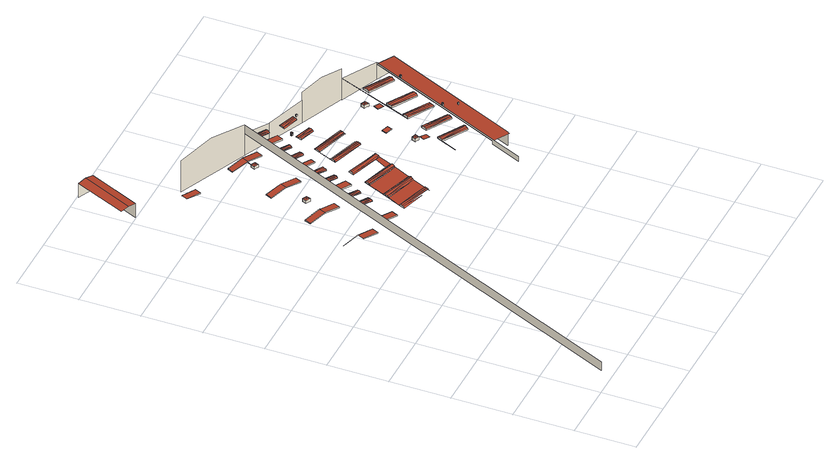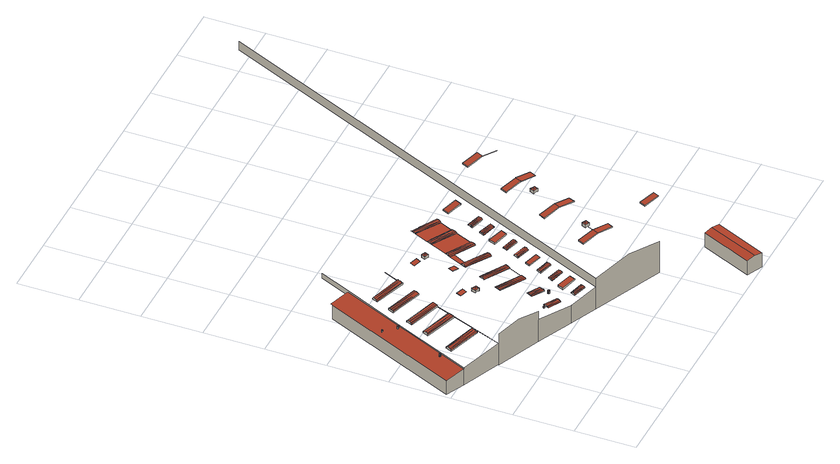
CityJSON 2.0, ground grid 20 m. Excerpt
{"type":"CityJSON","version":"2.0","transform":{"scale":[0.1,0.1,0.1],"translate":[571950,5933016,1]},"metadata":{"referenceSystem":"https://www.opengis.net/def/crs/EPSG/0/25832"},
"CityObjects":{
"building1":{"type":"Building","attributes":{"Grundfläche 2D":"26435.573661","Grundhöhe NN":"1.992"},"children":["building1-1","building1-2","building1-3","building1-4","building1-5","building1-6","building1-7","building1-8","building1-9","building1-10","building1-11","building1-12","building1-13","building1-14","building1-15","building1-16","building1-17","building1-18","building1-19","building1-20"],"geometry":[{"type":"MultiSurface","lod":"3","boundaries":[[[0,1,2,3]],[[4,5,6,7,8]],[[0,3,9,10,11]],[[3,6,5,9]],[[4,10,9,5]],[[12,13,14,15]],[[16,17,18,14,13,19]],[[15,20,21,12]],[[15,14,18,17,22,20]],[[23,21,20,22]],[[24,25,26,27]],[[28,29,30,17,16]],[[17,30,31,22]],[[32,23,22,31,33]],[[34,35,36,37]],[[29,33,31,30]],[[38,39,35,34]],[[39,38,40,41]],[[42,43,44,45]],[[37,40,38,34]],[[46,47,48,44,43]],[[49,50,51,52]],[[44,48,53,45]],[[54,51,50,55]],[[51,54,56,52]],[[57,42,45,53,58]],[[52,56,59,49]],[[47,58,53,48]],[[60,61,54,55]],[[62,63,64,65]],[[61,66,56,54]],[[56,66,67,59]],[[68,69,70,71,72,73,74]],[[64,63,75,76]],[[60,67,66,61]],[[76,75,77,78]],[[79,70,69]],[[74,73,80]],[[68,81,69]],[[68,74,82]],[[83,79,69]],[[84,85,86,87]],[[71,88,89]],[[65,64,76,78,90]],[[81,83,69]],[[89,88,91,92,93,94,95,96,97]],[[98,99,100,101]],[[102,94,93]],[[103,104,100,99,105]],[[106,107,71,70,79,108]],[[68,82,81]],[[109,110,111,86,85,112]],[[87,113,114,84]],[[86,111,110,113,87]],[[100,104,115,101]],[[109,112,116]],[[117,96,95]],[[92,91,88,71,107,106,118,119,102]],[[83,108,79]],[[102,120,94]],[[95,94,121]],[[122,98,101,115,123]],[[119,102,93,92,102]],[[97,96,124]],[[118,125,126]],[[97,124,127,128,89]],[[103,123,115,104]],[[89,129,130]],[[118,106,125]],[[120,131,121,94]],[[132,133,134,130,129,135,136]],[[137,110,109,138]],[[124,96,117]],[[139,113,110,137]],[[113,139,140,114]],[[117,95,121,131]],[[120,102,119,118]],[[136,141,132]],[[89,128,127,142,118,143,144,129]],[[132,145,133]],[[133,146,134]],[[136,135,147]],[[120,118,142,117,131]],[[138,140,139,137]],[[124,117,142,127]],[[143,147,135,129,144]],[[148,149,150,151,152,153,154,155]],[[141,136,147,143]],[[156,154,153]],[[130,134,146,157,158,159]],[[132,141,145]],[[160,133,145]],[[133,160,157,146]],[[148,161,149]],[[154,162,163,155]],[[148,155,164]],[[145,141,143,158,157,160]],[[152,156,165,166,156,153]],[[167,27,26,168,169,170]],[[163,164,155]],[[171,172,173]],[[162,154,156]],[[174,175,176,177,171,173,178,179,180]],[[174,176,175]],[[159,158,181,165,156]],[[181,161,150,149,161,182]],[[174,183,176]],[[184,172,171]],[[161,148,164,182]],[[166,162,156]],[[185,179,178]],[[178,173,172,186]],[[163,162,166,165,181,182,164]],[[177,187,188,189,184,171]],[[184,189,186,172]],[[180,179,190]],[[191,192,193,194,183,195,196]],[[197,198,199,200]],[[185,201,179]],[[186,185,178]],[[202,196,195]],[[174,180,190,203,204,205]],[[206,191,196]],[[207,208,198,197]],[[207,197,200,209]],[[191,210,192]],[[190,179,201,203]],[[211,193,192]],[[198,208,212,199]],[[188,213,214,204,203,201,185,186,189]],[[206,210,191]],[[210,215,192]],[[208,207,209,212]],[[216,202,195,183,217,218]],[[219,220,221,222,223,224,225]],[[206,196,202]],[[226,224,223]],[[224,227,225]],[[225,227,219]],[[228,229,194,193,211,230]],[[211,192,215]],[[219,231,220]],[[220,231,221]],[[221,232,222]],[[233,234,235]],[[26,236,237,168]],[[233,235,238]],[[239,231,219]],[[206,202,216]],[[233,238,240]],[[227,224,226]],[[239,219,227]],[[210,206,216,218,228,230,215]],[[231,241,232,221]],[[240,238,235,234,242,243,244,245,246]],[[211,215,230]],[[227,226,247,241,231,239]],[[248,243,242]],[[249,244,243]],[[250,251,252,253,254]],[[255,254,253]],[[256,245,244]],[[234,257,258,242]],[[256,246,245]],[[259,251,250]],[[259,252,251]],[[248,249,243]],[[250,254,260]],[[246,261,262,240]],[[263,254,255]],[[259,264,252]],[[260,254,263]],[[265,266,267,268,269,270,271]],[[256,261,246]],[[259,250,260]],[[248,242,258]],[[260,263,255,264,259]],[[256,244,249]],[[265,272,266,273,267,266]],[[236,274,275,237]],[[249,248,258,257,262,261,256]],[[271,270,276]],[[265,271,276]],[[277,270,269,278]],[[273,279,267]],[[280,281,282,283,284,285,286,287]],[[276,270,277]],[[268,267,279,288,289]],[[265,276,272]],[[266,272,273]],[[290,291,292,293,294,295,296,297]],[[285,298,286]],[[287,299,280]],[[300,281,280]],[[278,301,288,279,273,272,276,277]],[[302,298,285,284,303]],[[304,284,283]],[[305,306,307,308,309,310,311]],[[300,312,281]],[[287,286,313,299]],[[282,281,312,314,315]],[[286,298,313]],[[300,280,299]],[[316,306,305]],[[316,307,306]],[[311,310,317]],[[318,319,291,290,320,321]],[[302,322,314,312,300,299,313,298]],[[323,324,325,326,275,274]],[[307,327,328,308]],[[317,310,309,329]],[[305,311,330,331]],[[330,311,317]],[[316,305,331]],[[332,333,334,335,336,337,338,339]],[[307,316,340,327]],[[330,317,341]],[[330,341,331]],[[335,342,336]],[[331,341,317,329,328,327,340]],[[316,331,340]],[[337,343,338]],[[338,344,339]],[[337,336,345]],[[339,344,346,332]],[[347,335,334,348]],[[335,347,342]],[[336,342,345]],[[337,345,343]],[[338,343,344]],[[345,342,347,348,346,344,343]],[[319,318,349,350]],[[292,291,351,352,304]],[[291,319,350,351]]],"semantics":{"surfaces":[{"type":"WallSurface"},{"type":"RoofSurface"}],"values":[0,0,0,1,0,0,0,0,1,0,0,0,1,0,0,0,1,0,0,0,0,0,1,0,1,0,0,0,0,1,1,0,0,1,0,0,1,1,1,1,1,0,1,0,1,0,0,1,0,0,1,0,0,1,1,1,1,1,1,1,1,0,0,1,1,0,0,1,1,1,0,0,1,1,0,1,1,1,1,1,1,1,0,0,1,0,0,1,1,0,1,1,1,1,1,1,0,0,0,1,1,1,0,1,1,0,1,1,1,1,1,1,0,0,1,1,0,0,1,1,1,0,1,1,0,1,1,1,0,0,1,1,0,0,0,1,0,1,1,0,1,1,1,0,1,0,1,1,1,1,1,1,0,1,0,1,0,1,1,0,1,1,0,1,1,1,1,1,0,1,1,1,0,1,1,1,0,1,1,0,0,1,1,0,1,0,1,0,1,1,0,1,1,1,0,0,1,0,1,1,0,1,1,1,1,1,1,0,0,0,0,1,1,1,0,1,1,1,1,0,1,1,1,1,0,0,1,1,1,1,0,0,0,0]}}]},
"building1-1":{"type":"BuildingInstallation","parents":["building1"],"geometry":[{"type":"MultiSurface","lod":"3","boundaries":[[[353,354,355]],[[355,354,356]],[[357,354,353]],[[356,354,357]],[[358,359,353,355]],[[360,361,357,353,359]],[[361,362,356,357]],[[358,355,356,362,363]]],"semantics":{"surfaces":[{"type":"RoofSurface"},{"type":"WallSurface"}],"values":[0,0,0,0,1,1,1,1]}}]},
"building1-2":{"type":"BuildingInstallation","parents":["building1"],"geometry":[{"type":"MultiSurface","lod":"3","boundaries":[[[364,365,366,367]],[[368,367,369]],[[364,367,368]],[[370,368,369]],[[371,370,372]],[[373,371,374]],[[370,371,373]],[[370,373,368]],[[364,368,375]],[[364,375,376]],[[364,376,365]],[[367,366,377,378,379,372,370,369]],[[379,380,381,374,371,372]],[[381,382,383,384,385,376,375,368,373,374]],[[385,386,377,366,365,376]]],"semantics":{"surfaces":[{"type":"RoofSurface"},{"type":"WallSurface"}],"values":[0,0,0,0,0,0,0,0,0,0,0,1,1,1,1]}}]},
"building1-3":{"type":"BuildingInstallation","parents":["building1"],"geometry":[{"type":"MultiSurface","lod":"3","boundaries":[[[387,388,389]],[[390,387,389]],[[390,389,391]],[[392,393,394]],[[395,393,392]],[[396,393,395]],[[391,393,396]],[[395,392,397]],[[396,395,398]],[[390,396,398]],[[390,399,387]],[[390,391,396]],[[400,401,402,394,393,391,389,388]],[[403,397,392,394,402,404]],[[403,405,406,399,390,398,395,397]],[[388,387,399,406,407,400]]],"semantics":{"surfaces":[{"type":"RoofSurface"},{"type":"WallSurface"}],"values":[0,0,0,0,0,0,0,0,0,0,0,0,1,1,1,1]}}]},
"building1-4":{"type":"BuildingInstallation","parents":["building1"],"geometry":[{"type":"MultiSurface","lod":"3","boundaries":[[[408,409,410]],[[410,409,411]],[[412,409,408]],[[411,409,412]],[[413,414,408,410]],[[415,412,408,414,416]],[[415,417,411,412]],[[413,410,411,417,116]]],"semantics":{"surfaces":[{"type":"RoofSurface"},{"type":"WallSurface"}],"values":[0,0,0,0,1,1,1,1]}}]},
"building1-5":{"type":"BuildingInstallation","parents":["building1"],"geometry":[{"type":"MultiSurface","lod":"3","boundaries":[[[418,419,420]],[[421,420,422]],[[418,420,421]],[[423,422,424]],[[425,424,426]],[[423,424,425]],[[427,425,426,428]],[[425,427,423]],[[422,423,421]],[[419,429,430,431,426,424,422,420]],[[431,432,428,426]],[[432,433,434,418,421,423,427,428]],[[434,429,419,418]]],"semantics":{"surfaces":[{"type":"RoofSurface"},{"type":"WallSurface"}],"values":[0,0,0,0,0,0,0,0,0,1,1,1,1]}}]},
"building1-6":{"type":"BuildingInstallation","parents":["building1"],"geometry":[{"type":"MultiSurface","lod":"3","boundaries":[[[435,436,437]],[[435,438,436]],[[439,440,437]],[[441,435,437,440]],[[442,443,444]],[[442,444,445]],[[439,442,445,440]],[[435,441,438]],[[446,447,448,443,442,439,437,436]],[[448,449,444,443]],[[444,449,450,451,452,438,441,440,445]],[[452,446,436,438]]],"semantics":{"surfaces":[{"type":"RoofSurface"},{"type":"WallSurface"}],"values":[0,0,0,0,0,0,0,0,1,1,1,1]}}]},
"building1-7":{"type":"BuildingInstallation","parents":["building1"],"geometry":[{"type":"MultiSurface","lod":"3","boundaries":[[[453,454,455,456]],[[456,455,457,458]],[[453,456,458,459]],[[454,453,459,460]],[[455,454,460,457]]],"semantics":{"surfaces":[{"type":"RoofSurface"},{"type":"WallSurface"}],"values":[0,1,1,1,1]}}]},
"building1-8":{"type":"BuildingInstallation","parents":["building1"],"geometry":[{"type":"MultiSurface","lod":"3","boundaries":[[[461,462,463]],[[461,464,462]],[[465,461,463,466]],[[467,465,466]],[[467,468,469]],[[467,469,470]],[[467,470,465]],[[462,471,472,473,474,468,467,466,463]],[[474,475,469,468]],[[465,470,469,475,476,464,461]],[[476,471,462,464]]],"semantics":{"surfaces":[{"type":"RoofSurface"},{"type":"WallSurface"}],"values":[0,0,0,0,0,0,0,1,1,1,1]}}]},
"building1-9":{"type":"BuildingInstallation","parents":["building1"],"geometry":[{"type":"MultiSurface","lod":"3","boundaries":[[[477,478,479]],[[480,478,477]],[[481,479,482]],[[477,479,481]],[[481,482,483]],[[484,483,482]],[[484,485,486]],[[484,486,483]],[[482,479,478,487,488,485,484]],[[488,489,486,485]],[[489,490,491,492,493,480,477,481,483,486]],[[493,487,478,480]]],"semantics":{"surfaces":[{"type":"RoofSurface"},{"type":"WallSurface"}],"values":[0,0,0,0,0,0,0,0,1,1,1,1]}}]},
"building1-10":{"type":"BuildingInstallation","parents":["building1"],"geometry":[{"type":"MultiSurface","lod":"3","boundaries":[[[494,495,496]],[[496,495,497]],[[498,499,500,495,494]],[[497,495,500]],[[501,502,494,496]],[[502,503,504,505,500,499,498,494]],[[505,506,497,500]],[[507,501,496,497,506]]],"semantics":{"surfaces":[{"type":"RoofSurface"},{"type":"WallSurface"}],"values":[0,0,0,0,1,1,1,1]}}]},
"building1-11":{"type":"BuildingInstallation","parents":["building1"],"geometry":[{"type":"MultiSurface","lod":"3","boundaries":[[[508,509,510,511]],[[511,510,512,513]],[[511,513,508]],[[510,509,512]]],"semantics":{"surfaces":[{"type":"RoofSurface"},{"type":"WallSurface"}],"values":[0,1,1,1]}}]},
"building1-12":{"type":"BuildingInstallation","parents":["building1"],"geometry":[{"type":"MultiSurface","lod":"3","boundaries":[[[514,515,516,517]],[[518,519,517,516]],[[514,517,519,520]],[[520,521,515,514]],[[516,515,521,518]]],"semantics":{"surfaces":[{"type":"RoofSurface"},{"type":"WallSurface"}],"values":[0,1,1,1,1]}}]},
"building1-13":{"type":"BuildingInstallation","parents":["building1"],"geometry":[{"type":"MultiSurface","lod":"3","boundaries":[[[522,523,524]],[[525,524,526]],[[522,524,525]],[[527,528,529]],[[527,529,530]],[[526,527,530]],[[525,526,530]],[[522,531,523]],[[532,533,534,535,528,527,526,524,523]],[[535,536,529,528]],[[525,530,529,536,537,531,522]],[[537,532,523,531]]],"semantics":{"surfaces":[{"type":"RoofSurface"},{"type":"WallSurface"}],"values":[0,0,0,0,0,0,0,0,1,1,1,1]}}]},
"building1-14":{"type":"BuildingInstallation","parents":["building1"],"geometry":[{"type":"MultiSurface","lod":"3","boundaries":[[[538,539,540,541,542,543,544,545,546,547,548,549,550,551,552,553,554,555,556,557,558,559,560]],[[561,562,538,560]],[[563,561,560,559]],[[562,564,539,538]],[[564,565,540,539]],[[565,566,541,540]],[[566,567,542,541]],[[567,568,543,542]],[[568,569,544,543]],[[569,570,545,544]],[[570,571,546,545]],[[571,572,547,546]],[[572,573,548,547]],[[573,574,549,548]],[[574,575,550,549]],[[575,576,551,550]],[[576,577,552,551]],[[577,578,553,552]],[[578,579,554,553]],[[579,580,555,554]],[[580,581,556,555]],[[581,582,557,556]],[[582,583,558,557]],[[583,563,559,558]]],"semantics":{"surfaces":[{"type":"RoofSurface"},{"type":"WallSurface"}],"values":[0,1,1,1,1,1,1,1,1,1,1,1,1,1,1,1,1,1,1,1,1,1,1,1]}}]},
"building1-15":{"type":"BuildingInstallation","parents":["building1"],"geometry":[{"type":"MultiSurface","lod":"3","boundaries":[[[584,585,586,587]],[[587,586,588,589]],[[584,587,589,590]],[[585,584,590,591]],[[586,585,591,588]]],"semantics":{"surfaces":[{"type":"RoofSurface"},{"type":"WallSurface"}],"values":[0,1,1,1,1]}}]},
"building1-16":{"type":"BuildingInstallation","parents":["building1"],"geometry":[{"type":"MultiSurface","lod":"3","boundaries":[[[592,593,594]],[[594,593,595]],[[596,597,593,592]],[[595,593,597]],[[598,599,592,594]],[[599,600,601,597,596,592]],[[601,602,595,597]],[[598,594,595,602,603]]],"semantics":{"surfaces":[{"type":"RoofSurface"},{"type":"WallSurface"}],"values":[0,0,0,0,1,1,1,1]}}]},
"building1-17":{"type":"BuildingInstallation","parents":["building1"],"geometry":[{"type":"MultiSurface","lod":"3","boundaries":[[[604,605,606,607]],[[608,609,607,606]],[[604,607,609,610]],[[610,611,605,604]],[[606,605,611,608]]],"semantics":{"surfaces":[{"type":"RoofSurface"},{"type":"WallSurface"}],"values":[0,1,1,1,1]}}]},
"building1-18":{"type":"BuildingInstallation","parents":["building1"],"geometry":[{"type":"MultiSurface","lod":"3","boundaries":[[[612,613,614,615,616,617,618,619,620,621,622,623,624,625,626,627,628,629,630,631]],[[632,633,614,613]],[[634,635,632,613,612,631]],[[633,636,615,614]],[[636,637,616,615]],[[637,638,617,616]],[[638,639,618,617]],[[639,640,619,618]],[[640,641,620,619]],[[641,642,621,620]],[[642,643,622,621]],[[643,644,623,622]],[[644,645,624,623]],[[645,646,625,624]],[[646,647,626,625]],[[647,648,627,626]],[[648,649,628,627]],[[649,650,629,628]],[[650,651,630,629]],[[651,634,631,630]]],"semantics":{"surfaces":[{"type":"RoofSurface"},{"type":"WallSurface"}],"values":[0,1,1,1,1,1,1,1,1,1,1,1,1,1,1,1,1,1,1,1]}}]},
"building1-19":{"type":"BuildingInstallation","parents":["building1"],"geometry":[{"type":"MultiSurface","lod":"3","boundaries":[[[652,653,654,655]],[[655,654,656,657]],[[652,655,657,658]],[[653,652,658,659]],[[654,653,659,656]]],"semantics":{"surfaces":[{"type":"RoofSurface"},{"type":"WallSurface"}],"values":[0,1,1,1,1]}}]},
"building1-20":{"type":"BuildingInstallation","parents":["building1"],"geometry":[{"type":"MultiSurface","lod":"3","boundaries":[[[660,661,662,663,664,665,666,667,668,669,670,671,672,673,674,675,676,677,678]],[[679,680,660,678]],[[680,681,661,660]],[[681,682,662,661]],[[682,683,663,662]],[[683,684,664,663]],[[684,685,665,664]],[[685,686,666,665]],[[686,687,667,666]],[[687,688,668,667]],[[688,689,669,668]],[[689,690,670,669]],[[690,691,671,670]],[[691,692,672,671]],[[692,693,673,672]],[[693,694,674,673]],[[694,695,675,674]],[[695,696,676,675]],[[696,697,677,676]],[[697,679,678,677]]],"semantics":{"surfaces":[{"type":"RoofSurface"},{"type":"WallSurface"}],"values":[0,1,1,1,1,1,1,1,1,1,1,1,1,1,1,1,1,1,1,1]}}]}
},
"vertices":[
[252,894,146],[199,918,137],[199,918,138],[252,894,148],[297,849,136],[297,849,140],[243,872,148],[243,872,146],[257,866,143],[306,871,140],[306,871,136],[270,886,142],[266,1071,137],[257,1050,137],[257,1050,140],[266,1071,140],[311,1026,146],[311,1026,149],[310,1026,149],[310,1026,146],[320,1048,149],[320,1048,146],[320,1047,149],[320,1047,146],[3,1,124],[3,1,93],[634,1425,93],[634,1425,124],[352,1008,138],[365,1002,136],[365,1002,140],[374,1024,140],[365,1027,138],[374,1024,136],[263,1407,141],[213,1429,147],[213,1429,146],[263,1407,137],[272,1427,141],[222,1449,147],[272,1427,137],[222,1449,146],[424,898,89],[415,877,89],[415,877,94],[424,898,93],[430,870,87],[461,857,81],[461,857,85],[334,1226,137],[326,1205,137],[326,1205,139],[334,1226,139],[470,878,85],[379,1181,148],[379,1181,146],[388,1202,148],[438,892,87],[470,878,81],[388,1202,146],[433,1156,136],[433,1156,139],[178,1626,63],[204,1615,68],[280,1785,68],[253,1797,63],[443,1177,139],[443,1177,136],[510,864,84],[513,870,84],[514,873,80],[514,873,78],[506,854,78],[506,854,79],[508,857,83],[231,1603,63],[306,1773,63],[231,1603,10],[306,1773,10],[582,844,89],[573,825,88],[605,823,95],[603,817,94],[608,829,94],[403,1379,137],[394,1360,137],[394,1360,140],[403,1379,140],[542,934,79],[543,937,79],[253,1797,10],[540,929,79],[534,917,79],[534,917,80],[537,922,82],[540,929,84],[542,934,82],[543,937,81],[505,1081,90],[495,1060,90],[495,1060,93],[505,1081,94],[605,886,88],[541,1040,81],[541,1040,86],[499,1058,89],[609,832,91],[582,844,88],[609,832,93],[448,1335,146],[448,1335,148],[447,1335,148],[447,1335,146],[457,1356,148],[457,1356,146],[550,1062,86],[438,1313,146],[636,893,94],[629,877,91],[610,884,89],[631,881,94],[633,887,96],[507,1080,89],[550,1062,81],[616,905,89],[605,823,91],[601,813,91],[637,897,91],[616,905,88],[567,992,79],[575,1011,78],[634,887,96],[571,1001,84],[573,1006,84],[575,1011,81],[567,992,81],[568,995,83],[502,1311,140],[502,1311,136],[511,1332,140],[511,1332,136],[664,954,95],[637,896,91],[662,951,92],[644,958,89],[667,961,97],[654,977,90],[644,958,90],[602,1071,84],[603,1075,79],[603,1075,78],[596,1059,78],[595,1056,78],[595,1056,79],[596,1059,83],[599,1065,84],[677,1019,90],[671,970,92],[671,970,91],[654,977,89],[669,966,95],[687,1037,90],[691,1017,95],[694,1024,96],[697,1030,95],[690,1013,91],[690,1013,92],[512,1479,146],[634,1425,10],[398,1529,10],[398,1529,126],[628,1129,80],[630,1132,83],[629,1132,83],[636,1148,79],[634,1143,79],[632,1138,79],[628,1129,79],[632,1138,84],[634,1143,83],[636,1148,80],[698,1032,91],[698,1032,92],[655,1192,78],[715,1090,91],[727,1097,96],[725,1092,95],[715,1090,90],[723,1087,91],[723,1087,92],[726,1109,92],[660,1202,83],[662,1208,82],[664,1212,79],[664,1212,78],[655,1192,79],[657,1196,82],[617,1333,94],[625,1354,94],[625,1354,90],[617,1333,89],[729,1102,95],[749,1151,92],[731,1106,92],[731,1106,91],[726,1109,91],[753,1155,93],[662,1314,87],[671,1335,87],[662,1314,81],[755,1161,95],[759,1171,92],[671,1335,81],[725,1092,91],[729,1102,91],[758,1166,93],[751,1150,92],[749,1151,91],[751,1150,91],[692,1275,83],[694,1281,83],[696,1285,80],[696,1285,78],[688,1265,79],[688,1265,80],[690,1269,83],[733,1245,85],[735,1249,88],[760,1170,91],[759,1171,91],[760,1170,92],[740,1261,88],[738,1267,84],[812,820,89],[835,872,89],[840,883,89],[725,1385,77],[725,1385,10],[842,889,89],[738,1255,89],[844,892,89],[742,1265,85],[835,872,94],[837,877,94],[840,883,95],[842,889,94],[844,892,94],[740,1261,85],[932,835,84],[935,842,86],[721,1341,84],[724,1347,83],[726,1351,79],[717,1332,79],[719,1335,82],[764,1312,85],[938,848,84],[931,831,77],[931,831,80],[771,1327,88],[768,1321,89],[939,851,80],[939,851,77],[766,1315,88],[773,1331,85],[868,947,96],[871,952,95],[873,957,94],[873,957,89],[864,937,89],[864,937,94],[866,941,95],[964,906,85],[966,912,84],[846,1331,93],[846,1331,10],[961,899,84],[959,895,81],[959,895,77],[968,915,80],[902,1026,96],[904,1030,94],[904,1030,89],[897,1014,89],[895,1010,89],[895,1010,94],[897,1014,96],[900,1020,97],[968,915,77],[945,925,80],[920,747,69],[1125,1210,69],[1125,1210,74],[1012,954,74],[920,747,75],[874,644,75],[874,644,57],[920,747,57],[992,968,80],[996,979,84],[999,985,83],[961,899,77],[992,968,77],[954,985,82],[994,1266,90],[929,1085,96],[931,1091,95],[933,1095,94],[933,1095,89],[924,1074,89],[924,1074,94],[926,1078,95],[1000,989,80],[993,973,83],[1000,989,77],[957,1007,82],[1027,1050,84],[1020,1032,80],[987,726,61],[1189,1181,61],[982,719,61],[985,726,61],[993,973,77],[846,1331,124],[920,1299,138],[995,1267,125],[995,1267,10],[1029,1053,80],[1029,1053,77],[1020,1032,77],[1022,1037,84],[1025,1044,86],[973,1188,89],[972,1183,89],[964,1166,89],[964,1166,94],[966,1170,95],[969,1176,96],[972,1183,95],[973,1188,94],[1027,1050,83],[1022,1037,83],[1062,1128,83],[1068,1142,83],[1070,1146,80],[1065,1135,86],[1070,1146,77],[1061,1125,80],[1061,1125,77],[987,726,10],[1189,1181,10],[1125,1210,10],[994,1266,10],
[334,1097,155],[344,1100,158],[340,1111,155],[355,1105,155],[349,1090,155],[340,1111,145],[334,1097,145],[340,1094,146],[349,1090,144],[355,1105,144],[347,1108,146],
[502,967,86],[472,984,90],[466,987,91],[464,984,92],[500,962,87],[462,979,94],[459,973,92],[465,967,90],[458,970,91],[498,957,87],[496,953,84],[503,967,86],[504,970,85],[466,987,89],[459,973,89],[458,970,89],[465,967,88],[496,953,82],[498,957,82],[500,962,82],[503,967,82],[504,970,82],[472,984,88],
[489,1031,90],[486,1033,91],[484,1029,92],[523,1012,87],[482,1024,94],[483,1014,90],[480,1018,93],[479,1016,91],[518,1001,87],[520,1007,88],[517,999,84],[521,1007,88],[524,1016,84],[486,1033,89],[484,1029,89],[479,1016,89],[517,999,82],[483,1014,88],[518,1001,82],[524,1016,82],[489,1031,89],
[425,1302,155],[435,1306,157],[431,1317,155],[445,1310,155],[439,1296,155],[431,1317,145],[425,1302,145],[439,1296,144],[432,1299,146],[445,1310,144],
[564,1107,84],[526,1124,91],[525,1120,93],[563,1104,87],[523,1116,94],[561,1099,87],[521,1110,93],[558,1094,87],[519,1107,91],[558,1093,87],[557,1091,84],[526,1124,89],[523,1116,89],[519,1107,89],[557,1091,82],[558,1093,82],[564,1107,82],
[584,1151,87],[547,1170,91],[545,1166,92],[585,1153,84],[543,1161,94],[581,1145,88],[584,1150,87],[540,1156,93],[539,1153,91],[577,1136,84],[579,1139,87],[547,1170,89],[545,1166,89],[539,1153,89],[577,1136,82],[581,1145,82],[584,1150,82],[585,1153,82],
[599,1182,85],[606,1198,85],[566,1215,91],[559,1199,91],[566,1215,89],[559,1199,89],[599,1182,82],[606,1198,82],
[624,1241,87],[587,1260,91],[585,1257,92],[625,1244,85],[621,1236,88],[583,1252,93],[581,1246,92],[579,1243,91],[618,1227,84],[619,1230,88],[587,1260,89],[583,1252,89],[581,1246,89],[579,1243,89],[618,1227,82],[625,1244,82],
[644,1286,87],[607,1305,91],[605,1302,92],[645,1289,84],[641,1281,88],[603,1297,93],[639,1276,87],[601,1292,92],[600,1289,91],[638,1273,84],[607,1305,89],[600,1289,89],[638,1273,82],[639,1276,82],[641,1281,82],[644,1286,82],[645,1289,82],
[745,921,147],[755,925,149],[751,935,147],[765,930,147],[752,919,147],[752,918,147],[759,916,147],[751,935,136],[745,921,136],[752,919,138],[752,918,138],[759,916,136],[765,930,137],[758,933,138],
[791,894,131],[798,910,131],[776,920,135],[769,903,135],[776,920,134],[769,903,134],
[761,1036,133],[754,1019,133],[775,1010,136],[782,1027,136],[775,1010,135],[782,1027,135],[761,1036,131],[754,1019,131],
[683,1377,88],[646,1395,91],[645,1392,93],[681,1371,89],[643,1387,94],[641,1382,93],[639,1378,91],[677,1362,84],[679,1366,87],[684,1379,84],[646,1395,89],[645,1392,89],[643,1387,89],[639,1378,89],[677,1362,82],[684,1379,82],
[702,1299,87],[702,1300,87],[702,1301,87],[702,1302,87],[701,1303,87],[700,1303,87],[700,1304,87],[699,1304,87],[698,1304,87],[698,1303,87],[697,1303,87],[696,1303,87],[696,1302,87],[696,1301,87],[696,1300,87],[696,1299,87],[697,1298,87],[698,1298,87],[698,1297,87],[699,1297,87],[700,1297,87],[700,1298,87],[701,1298,87],[701,1298,78],[702,1299,78],[700,1298,78],[702,1300,78],[702,1301,78],[702,1302,78],[701,1303,78],[700,1303,78],[700,1304,78],[699,1304,78],[698,1304,78],[698,1303,78],[697,1303,78],[696,1303,78],[696,1302,78],[696,1301,78],[696,1300,78],[696,1299,78],[697,1298,78],[698,1298,78],[698,1297,78],[699,1297,78],[700,1297,78],
[781,1317,92],[783,1321,92],[779,1322,92],[777,1318,92],[779,1322,86],[777,1318,86],[781,1317,87],[783,1321,87],
[834,1123,147],[844,1126,149],[840,1137,147],[854,1130,147],[841,1120,147],[848,1116,147],[840,1137,136],[834,1123,136],[841,1120,138],[848,1116,136],[854,1130,136],[847,1133,138],
[871,1077,132],[878,1094,132],[857,1103,135],[849,1087,135],[857,1103,134],[849,1087,134],[871,1077,131],[878,1094,131],
[1022,949,76],[1022,950,76],[1022,951,76],[1023,951,76],[1023,952,76],[1022,953,76],[1022,954,76],[1021,954,76],[1020,954,76],[1019,954,76],[1018,954,76],[1018,953,76],[1017,953,76],[1017,952,76],[1017,951,76],[1018,950,76],[1018,949,76],[1019,949,76],[1020,949,76],[1021,949,76],[1022,950,68],[1022,951,68],[1021,949,68],[1022,949,68],[1023,951,68],[1023,952,68],[1022,953,68],[1022,954,68],[1021,954,68],[1020,954,68],[1019,954,68],[1018,954,68],[1018,953,68],[1017,953,68],[1017,952,68],[1017,951,68],[1018,950,68],[1018,949,68],[1019,949,68],[1020,949,68],
[1050,911,70],[1052,914,70],[1048,915,70],[1047,912,70],[1048,915,64],[1047,912,63],[1050,911,63],[1052,914,63],
[1097,1118,76],[1097,1119,76],[1097,1120,76],[1097,1121,76],[1096,1121,76],[1096,1122,76],[1095,1122,76],[1094,1122,76],[1093,1122,76],[1093,1121,76],[1092,1121,76],[1092,1120,76],[1092,1119,76],[1092,1118,76],[1093,1118,76],[1093,1117,76],[1094,1117,76],[1095,1117,76],[1096,1117,76],[1096,1117,68],[1097,1118,68],[1097,1119,68],[1097,1120,68],[1097,1121,68],[1096,1121,68],[1096,1122,68],[1095,1122,68],[1094,1122,68],[1093,1122,68],[1093,1121,68],[1092,1121,68],[1092,1120,68],[1092,1119,68],[1092,1118,68],[1093,1118,68],[1093,1117,68],[1094,1117,68],[1095,1117,68]
]}
